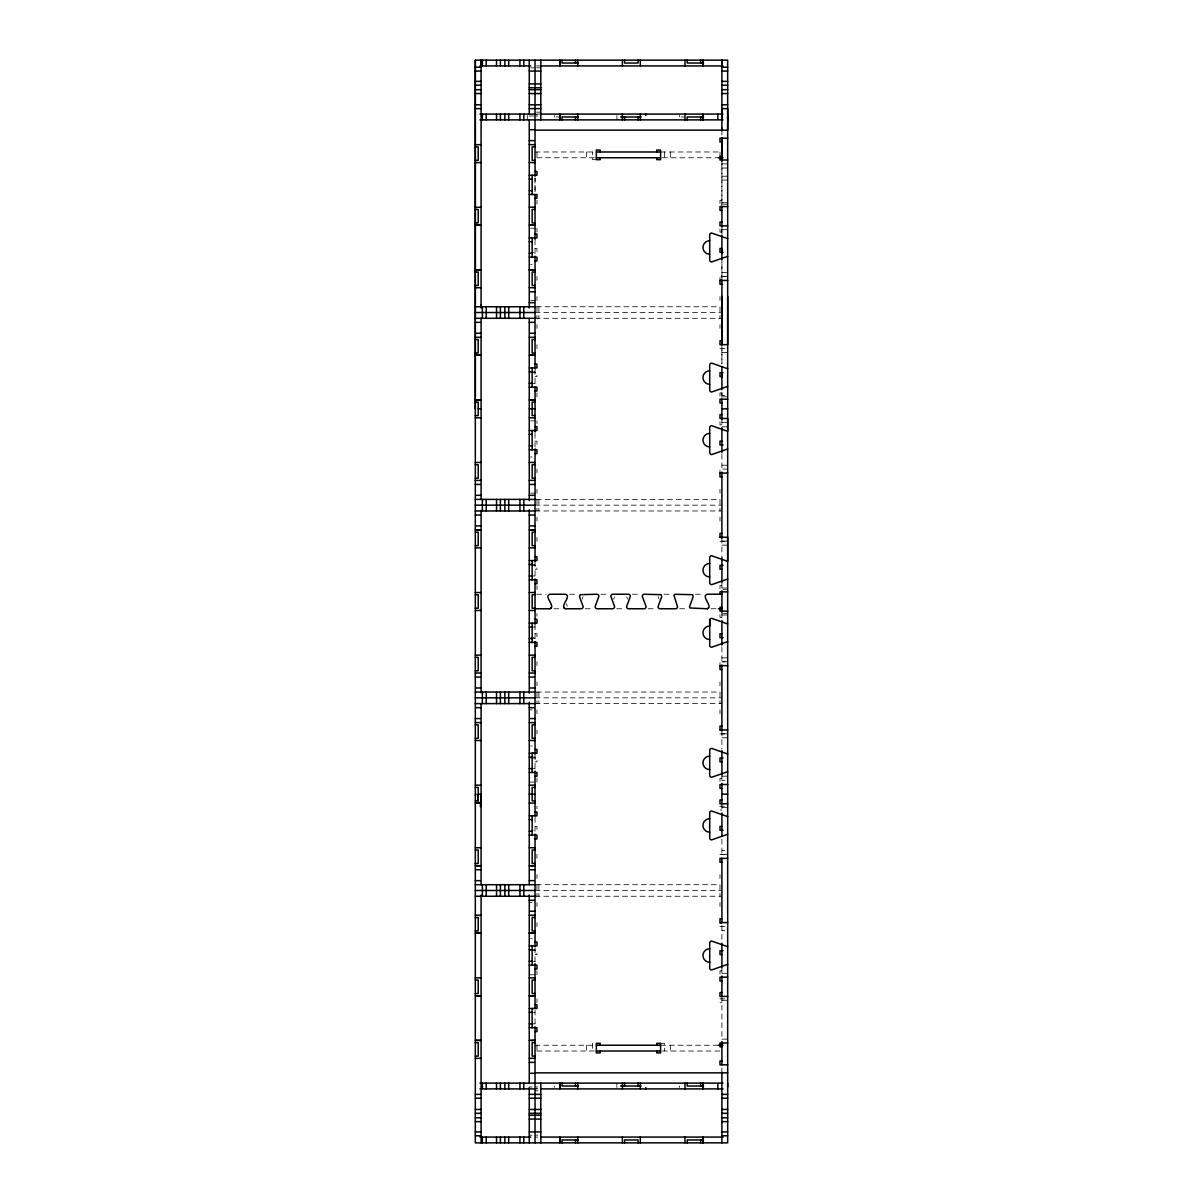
<?xml version="1.0" encoding="UTF-8"?>
<svg xmlns="http://www.w3.org/2000/svg" width="1203" height="1203" viewBox="0 0 1203 1203"><rect width="100%" height="100%" fill="white"/><g stroke="black" fill="none" stroke-linecap="round" stroke-linejoin="round"><path stroke-width="0.75" stroke-dasharray="5 3.75" d="M535.034 178.104L535.034 192.901L535.034 177.924M721.905 397.591L721.905 390.073M721.905 363.787L721.905 346.9M721.905 277.427L721.905 262.404M721.905 234.254L721.905 228.615M721.905 204.209L721.905 162.901M582.162 599.109L583.034 596.718M613.62 599.109L614.507 596.718M536.478 65.924L540.809 65.924M530.703 67.849L535.034 67.849M536.478 67.849L540.809 67.849M536.478 112.165L540.809 112.165M536.478 114.09L540.809 114.09M529.26 116.014L535.034 116.014M555.906 116.977L558.974 116.977M681.063 116.977L684.131 116.977M535.034 151.984L596.357 151.984M660.582 151.984L720.056 151.984M536.884 157.758L594.583 157.758M662.357 157.758L718.206 157.758M596.357 159.683L592.508 159.683L592.508 151.984M721.905 163.864L727.68 163.864M721.905 168.029L727.68 168.029M721.905 176.224L727.68 176.224M721.905 180.074L727.68 180.074M721.905 200.299L719.98 200.299L719.98 204.164L727.68 204.164M721.905 202.706L727.68 202.706M530.703 228.239L535.034 228.239M721.905 229.683L727.68 229.683M721.905 232.089L719.98 232.089L719.98 228.239M535.034 248.465L536.959 248.465L536.959 252.314L530.794 252.314M530.703 264.329L532.147 264.329M721.905 272.555L727.68 272.555M727.68 276.404L719.98 276.404L719.98 280.254M721.905 276.555L725.123 276.555M530.703 300.479L535.425 300.479M536.312 306.75L720.041 306.75M535.034 312.524L721.905 312.524M535.034 318.299L721.905 318.299M719.98 348.644L727.68 348.479M721.905 352.494L727.68 352.494M532.147 371.787L535.034 371.787M530.703 372.719L536.959 372.719L536.959 376.584L535.034 376.584M532.147 383.336L535.034 383.336M721.905 392.96L719.98 392.96L719.98 396.81L727.68 396.81M724.792 395.366L721.905 395.366L721.905 391.607M530.703 420.885L535.034 420.885M721.905 422.328L727.68 422.328M721.905 424.749L719.98 424.749L719.98 420.885M721.905 426.824L727.68 426.824M535.034 441.125L536.959 441.125L536.959 444.975L533.876 444.975M530.703 456.975L532.147 456.975M721.905 465.2L727.68 465.2M727.68 469.05L719.98 469.05L719.98 472.899M530.703 493.14L535.425 493.14M536.312 499.395L720.041 499.395M535.034 505.17L721.905 505.17M535.034 510.959L721.905 510.959M721.905 541.139L727.68 541.139M719.98 541.29L727.68 541.29M721.905 545.154L727.68 545.154M532.147 564.433L535.034 564.433M530.703 565.38L536.959 565.38L536.959 569.23L535.034 569.23M532.147 575.996L535.034 575.996M721.905 585.605L719.98 585.605L719.98 589.455L727.68 589.455M721.905 588.011L727.68 588.011M536.703 594.237L545.997 594.237M569.515 594.237L577.305 594.237M600.974 594.237L608.763 594.237M632.447 594.237L641.004 594.237M663.906 594.237L671.695 594.237M695.379 594.237L703.169 594.237M553.771 608.763L560.267 608.763M585.244 608.763L593.034 608.763M616.718 608.763L624.492 608.763M648.176 608.763L655.184 608.763M679.65 608.763L687.424 608.763M710.943 608.763L716.522 608.763M727.68 613.545L719.98 613.545L719.98 617.395L721.905 617.395M721.905 614.989L727.68 614.989M532.147 627.004L535.034 627.004M535.034 633.77L536.959 633.77L536.959 637.62L530.703 637.62M532.147 638.567L535.034 638.567M721.905 657.846L727.68 657.846M727.68 661.71L719.98 661.71L719.98 665.56M721.905 661.861L725.123 661.861M536.312 692.041L720.041 692.041M535.034 697.83L721.905 697.83M535.034 703.605L721.905 703.605M529.26 709.86L532.147 709.86M721.905 733.785L727.68 733.785M719.98 733.95L727.68 733.95M721.905 737.8L727.68 737.8M530.703 746.025L532.147 746.025M532.147 757.078L535.034 757.078M530.703 758.025L536.959 758.025L536.959 761.875L535.034 761.875M532.147 768.642L535.034 768.642M721.905 776.176L727.68 776.176M721.905 778.251L719.98 778.251L719.98 782.115M721.905 780.672L724.792 780.672M529.26 782.115L535.425 782.115M724.597 806.19L719.98 806.19L719.98 810.04L721.905 810.04M721.905 807.634L727.68 807.634M535.034 826.416L536.959 826.416L536.959 830.281L533.876 830.281M721.905 850.506L724.792 850.506M724.792 854.356L719.98 854.356L719.98 858.205M721.905 854.521L727.68 854.521M536.312 884.701L720.041 884.701M535.034 890.476L721.905 890.476M535.034 896.25L721.905 896.25M529.26 902.521L532.147 902.521M719.98 926.596L727.68 926.445M721.905 930.445L724.792 930.445M530.703 938.671L532.147 938.671M532.147 949.738L535.034 949.738M530.703 950.686L536.959 950.686L536.959 954.535L535.034 954.535M532.147 961.287L535.034 961.287M721.905 970.911L719.98 970.911L719.98 974.761M721.905 973.317L727.68 973.317M529.26 974.761L535.425 974.761M724.792 998.836L719.98 998.836L719.98 1002.7L721.905 1002.7M721.905 1000.294L727.68 1000.294M532.147 1012.309L535.034 1012.309M532.147 1023.873L535.034 1023.873M721.905 1039.136L727.68 1039.136M660.582 1043.317L664.432 1043.317L664.432 1051.016M535.034 1045.242L596.357 1045.242M660.582 1045.242L721.905 1045.242M536.884 1051.016L594.583 1051.016M662.357 1051.016L720.056 1051.016M529.26 1086.986L532.147 1086.986M535.034 1088.91L537.921 1088.91M535.034 1090.835L537.921 1090.835M529.26 1135.151L532.147 1135.151M535.034 1135.151L537.921 1135.151M535.034 1137.076L537.921 1137.076M658.176 596.718L659.049 599.109M626.703 596.718L627.59 599.109M566.418 603.891L567.305 606.282M721.905 131.608L721.905 135.007M721.905 160.014L721.905 206.57M721.905 226.796L721.905 235.307M721.905 257.998L721.905 280.419M721.905 345.592L721.905 363.486M721.905 418.479L721.905 427.967M721.905 453.952L721.905 473.065M721.905 538.252L721.905 557.891M721.905 582.884L721.905 591.861M721.905 612.101L721.905 621.485M721.905 646.868L721.905 665.71M721.905 730.898L721.905 749.048M721.905 775.048L721.905 782.867M721.905 803.784L721.905 812.927M721.905 839.213L721.905 856.1M721.905 925.573L721.905 941.438M721.905 967.693L721.905 974.385M721.905 996.43L721.905 1040.099M721.905 1067.993L721.905 1071.392M719.98 151.984L719.98 156.315M719.98 296.63L719.98 300.479M719.98 306.75L719.98 318.299M719.98 324.569L719.98 328.419M719.98 489.275L719.98 493.14M719.98 499.395L719.98 510.959M719.98 517.215L719.98 521.064M719.98 681.936L719.98 685.785M719.98 692.041L719.98 703.605M719.98 709.86L719.98 713.725M719.98 874.581L719.98 878.431M719.98 884.701L719.98 896.25M719.98 902.521L719.98 906.37M679.484 115.533L679.484 116.977M679.484 1086.023L679.484 1087.467M670.342 151.984L670.342 157.758M670.342 1045.242L670.342 1051.016M664.432 151.984L664.432 159.683M616.913 115.533L616.913 119.879M616.913 1083.121L616.913 1087.467M592.508 1043.317L592.508 1051.016M586.598 151.984L586.598 157.758M586.598 1045.242L586.598 1051.016M554.327 115.533L554.327 116.977M554.327 1086.023L554.327 1087.467M538.884 306.75L538.884 318.299M538.884 499.395L538.884 510.959M538.884 692.041L538.884 703.605M538.884 884.701L538.884 896.25M536.959 114.09L536.959 116.977M536.959 151.984L536.959 157.758M536.959 200.299L536.959 204.164M536.959 228.239L536.959 232.089M536.959 276.404L536.959 280.254M536.959 296.63L536.959 300.479M536.959 306.75L536.959 318.299M536.959 324.569L536.959 328.419M536.959 344.795L536.959 348.644M536.959 392.96L536.959 396.81M536.959 420.885L536.959 423.456M536.959 469.05L536.959 472.899M536.959 489.275L536.959 493.14M536.959 499.395L536.959 510.959M536.959 517.215L536.959 521.064M536.959 537.44L536.959 541.29M536.959 585.605L536.959 589.455M536.959 613.545L536.959 616.116M536.959 661.71L536.959 665.56M536.959 681.936L536.959 685.785M536.959 692.041L536.959 703.605M536.959 709.86L536.959 713.725M536.959 730.101L536.959 733.95M536.959 778.251L536.959 782.115M536.959 806.19L536.959 808.762M536.959 854.356L536.959 858.205M536.959 874.581L536.959 878.431M536.959 884.701L536.959 896.25M536.959 902.521L536.959 906.37M536.959 922.746L536.959 926.596M536.959 970.911L536.959 974.761M536.959 998.836L536.959 1002.7M536.959 1045.242L536.959 1051.016M536.959 1086.023L536.959 1088.91M535.034 239.878L535.034 254.901M535.034 369.426L535.034 385.682M535.034 433.275L535.034 448.493M535.034 561.861L535.034 578.327M535.034 624.673L535.034 641.139M535.034 754.507L535.034 769.725M535.034 817.318L535.034 833.574M535.034 948.099L535.034 963.122M535.034 1010.054L535.034 1025.076M527.335 115.533L527.335 119.879"/><path stroke-width="1.5" d="M475.32 795.378L476.042 794.115M475.32 321.351L475.32 1142.85L727.68 1142.85L727.68 60.15L475.32 60.15L475.32 408.99M475.32 800.897L478.208 800.897L478.208 794.145L478.208 787.409L475.32 787.409M481.095 307.893L481.095 304.81M721.905 376.93L721.905 373.171M721.905 344.629L721.905 296.464M721.905 253.021L721.905 249.262M721.905 160.014L721.905 138.18L721.905 140.104M721.905 130.992L721.905 108.631L727.68 108.631L727.68 130.15L535.034 130.15M727.68 1086.986L727.68 1083.121M727.68 296.464L727.68 344.629L719.98 344.629L719.98 340.78L721.905 340.78M709.74 619.921L709.71 626.041A6.737 6.737 0 0 0 702.958 632.793A6.737 6.737 0 0 0 709.71 639.53M535.034 608.763L549.726 608.763C556.508 606.538 543.109 596.462 549.891 594.237L565.455 594.237C572.237 596.462 558.839 606.538 565.621 608.763L581.199 608.763A1.925 1.925 0 0 0 583.034 606.282L579.5 596.718L580.102 594.688L596.929 594.237A1.925 1.925 0 0 1 598.763 596.718L595.244 606.282A1.925 1.925 0 0 0 597.079 608.763L612.658 608.763A1.925 1.925 0 0 0 614.507 606.282L610.974 596.718A1.925 1.925 0 0 1 612.823 594.237L628.387 594.237A1.925 1.925 0 0 1 630.237 596.718L626.703 606.282A1.925 1.925 0 0 0 628.552 608.763L644.131 608.763A1.925 1.925 0 0 0 645.966 606.282L642.432 596.718A1.925 1.925 0 0 1 644.282 594.237L661.109 594.688L661.71 596.718L658.176 606.282A1.925 1.925 0 0 0 660.011 608.763L675.59 608.763A1.925 1.925 0 0 0 677.515 606.718L673.981 595.395A1.925 1.925 0 0 1 675.304 594.297L692.567 594.688L693.169 596.718L689.56 606.718A1.925 1.925 0 0 0 689.936 607.981L707.063 608.763C713.83 606.538 700.447 596.462 707.214 594.237L721.905 594.237M708.597 607.981L707.499 608.703M551.275 607.981L550.162 608.703M578.417 63.037L562.072 63.037L562.042 60.15M703.575 63.037L687.229 63.037L687.199 60.15M479.937 65.924L530.749 65.924M540.749 65.924L723.063 65.924M475.32 67.218L481.095 67.218L481.095 60.15L481.095 307.607M727.68 67.218L721.905 67.218L721.905 60.15L721.905 119.879M475.32 71.067L481.095 71.067M529.26 71.067L540.809 71.067M721.905 71.067L727.68 71.067M475.32 81.368L481.095 81.368M721.905 81.368L727.68 81.368M529.26 83.909L540.809 83.909M475.32 85.218L481.095 85.218M721.905 85.218L727.68 85.218M529.26 87.759L540.809 87.759M475.32 89.684L481.095 89.684M529.26 89.684L540.809 89.684M721.905 89.684L727.68 89.684M475.32 93.548L481.095 93.548M529.26 93.548L540.809 93.548M721.905 93.548L727.68 93.548M475.32 104.781L481.095 104.781M529.26 104.781L540.809 104.781M721.905 104.781L727.68 104.781M475.32 108.631L481.095 108.631M529.26 108.631L540.809 108.631M479.937 114.09L535.034 114.09M540.643 114.09L723.063 114.09M578.417 116.977L562.042 116.977L562.042 119.879M620.628 116.977L640.988 116.977M703.575 116.977L687.199 116.977L687.199 119.879M479.937 119.879L723.063 119.879M530.222 129.713L535.034 129.713M727.68 138.18L719.98 138.18L719.98 142.029L721.905 142.029L721.905 156.149L719.98 156.149L719.98 160.014L727.68 160.014M529.26 140.616L534.072 140.616M475.32 144.676L481.095 144.676M529.26 144.601L535.034 144.676M475.32 146.871L478.208 146.871L478.208 160.36L475.32 160.36M535.034 146.871L532.147 146.871L532.147 160.36L535.034 160.36M596.357 151.984L660.582 151.984M596.357 157.758L660.582 157.758M718.206 157.758L723.063 157.758M475.32 162.646L481.095 162.555M529.26 162.555L535.034 162.646M535.034 171.412L536.959 171.412L536.959 175.262L529.26 175.277M529.26 179.127L532.147 179.127M529.26 190.691L532.147 190.691M529.26 194.54L536.959 194.525L536.959 198.375L535.034 198.375M727.68 206.57L719.98 206.57L719.98 210.42L721.905 210.42M475.32 207.262L481.095 207.262M529.26 207.172L535.034 207.262M475.32 209.457L478.208 209.457L478.208 222.946L475.32 222.946M535.034 209.457L532.147 209.457L532.147 222.946L535.034 222.946M721.905 221.984L719.98 221.984L719.98 225.833L727.68 225.833M481.095 225.141L475.32 225.141L479.651 225.217M529.26 225.141L535.034 225.141L530.703 225.217M535.034 234.014L536.959 234.014L536.959 237.878L529.26 237.848M529.26 241.713L532.147 241.713M721.905 248.465L719.98 248.465L719.98 252.314L723.063 252.314M529.26 253.262L532.147 253.262M529.26 257.126L536.959 257.141L536.959 260.991L535.034 260.991M476.764 269.758L481.095 269.758M529.26 269.758L533.591 269.758M475.32 269.833L481.095 269.833M529.26 269.833L535.034 269.833M475.32 272.028L478.208 272.028L478.208 285.517L475.32 285.517M535.034 272.028L532.147 272.028L532.147 285.517L535.034 285.517M719.98 280.254L721.905 280.254L721.905 344.795M727.68 280.419L719.98 280.419L719.98 284.269L721.905 284.269M475.32 287.803L481.095 287.712M529.26 287.712L535.034 287.712M530.222 291.788L535.034 291.788M529.26 302.675L534.072 302.675M475.32 306.75L535.034 306.75M475.32 312.524L535.034 312.524M475.32 318.299L535.034 318.299M475.32 322.359L480.132 322.359M529.26 322.359L534.072 322.359M476.283 333.261L481.095 333.261M530.222 333.261L535.034 333.261M475.32 337.321L481.095 337.321M529.26 337.321L535.034 337.321M475.32 339.532L478.208 339.532L478.208 353.005L475.32 353.005M535.034 339.532L532.147 339.532L532.147 353.005L535.034 353.005M481.095 355.216L475.32 355.216L479.651 355.291M535.034 355.216L529.26 355.216L533.591 355.291M535.034 364.058L536.959 364.058L536.959 367.907L529.26 367.923M529.26 371.787L532.147 371.787M723.063 372.719L719.98 372.719L719.98 376.584L721.905 376.584M529.26 383.336L532.147 383.336M529.26 387.186L536.959 387.171L536.959 391.035L535.034 391.035M727.68 399.216L719.98 399.216L719.98 403.065L721.905 403.065M476.764 399.832L481.095 399.832M530.703 399.832L535.034 399.832M475.32 399.907L481.095 399.907M529.26 399.907L535.034 399.907M475.32 402.103L478.208 402.103L478.208 415.591L475.32 415.591M535.034 402.103L532.147 402.103L532.147 415.591L535.034 415.591M478.208 408.855L481.095 408.855M529.26 408.855L535.034 408.855M721.905 408.855L727.68 408.855M721.905 414.629L719.98 414.629L719.98 418.479L727.68 418.479L727.68 431.2A1.925 1.925 0 0 1 727.138 431.11L711.635 425.697A1.925 1.925 0 0 0 709.71 427.621L709.71 452.659A1.925 1.925 0 0 0 711.635 454.584L727.138 449.155A1.925 1.925 0 0 1 727.68 449.08M475.32 417.787L481.095 417.787M529.26 417.787L535.034 417.877M535.034 426.674L536.959 426.674L536.959 430.524L529.26 430.509M529.26 434.358L532.147 434.358M721.905 441.125L719.98 441.125L719.98 444.975L723.063 444.975M529.26 445.922L532.147 445.922M529.26 449.772L536.959 449.787L536.959 453.636L535.034 453.636M475.32 462.493L481.095 462.403M529.26 462.403L535.034 462.493M475.32 464.689L478.208 464.689L478.208 478.177L475.32 478.177M535.034 464.689L532.147 464.689L532.147 478.177L535.034 478.177M719.98 472.899L721.905 472.899L721.905 538.252M727.68 473.065L719.98 473.065L719.98 476.914L721.905 476.914M475.32 480.448L481.095 480.373M529.26 480.373L535.034 480.373M475.32 484.433L480.132 484.433M530.222 484.433L535.034 484.433M476.283 495.335L481.095 495.335M529.26 495.335L534.072 495.335M475.32 499.395L535.034 499.395M475.32 505.17L535.034 505.17M475.32 510.959L535.034 510.959M475.32 515.019L480.132 515.019M529.26 515.019L534.072 515.019M476.283 525.922L481.095 525.922M530.222 525.922L535.034 525.922M476.764 529.891L481.095 529.891M530.703 529.891L535.034 529.891M475.32 529.982L481.095 529.982M529.26 529.982L535.034 529.982M475.32 532.177L478.208 532.177L478.208 545.666L475.32 545.666M535.034 532.177L532.147 532.177L532.147 545.666L535.034 545.666M721.905 533.425L719.98 533.425L719.98 537.29L727.68 537.29L727.68 561.275A1.925 1.925 0 0 1 727.138 561.184L711.635 555.756A1.925 1.925 0 0 0 709.71 557.681L709.71 582.733A1.925 1.925 0 0 0 711.635 584.658L727.138 579.229A1.925 1.925 0 0 1 727.68 579.154M719.98 537.44L721.905 537.44M475.32 547.936L481.095 547.861M529.26 547.861L535.034 547.861M535.034 556.703L536.959 556.703L536.959 560.568L529.26 560.583M529.26 564.433L532.147 564.433M723.063 565.38L719.98 565.38L719.98 569.23L721.905 569.23M529.26 575.996L532.147 575.996M529.26 579.846L536.959 579.831L536.959 583.681L535.034 583.681M727.68 591.861L719.98 591.861L719.98 594.237M475.32 592.553L481.095 592.553M529.26 592.553L535.034 592.477M475.32 594.763L478.208 594.763L478.208 608.237L475.32 608.237M535.034 594.763L532.147 594.763L532.147 608.237L535.034 608.237M721.905 607.274L719.98 607.274L719.98 611.139L727.68 611.139M718.386 608.763L722.101 608.763M475.32 610.522L481.095 610.447M529.26 610.522L535.034 610.447M535.034 619.319L536.959 619.319L536.959 623.169L529.26 623.154M529.26 627.004L532.147 627.004M721.905 633.77L719.98 633.77L719.98 637.62L723.063 637.62M529.26 638.567L532.147 638.567M529.26 642.417L536.959 642.432L536.959 646.297L535.034 646.297M475.32 655.139L481.095 655.139M529.26 655.139L535.034 655.139M475.32 657.334L478.208 657.334L478.208 670.823L475.32 670.823M535.034 657.334L532.147 657.334L532.147 670.823L535.034 670.823M719.98 665.56L727.68 665.71M721.905 669.575L719.98 669.575L719.98 665.71M475.32 673.018L481.095 673.018M529.26 673.018L535.034 673.018M475.32 677.078L480.132 677.078M529.26 677.078L534.072 677.078M476.283 687.981L481.095 687.981M530.222 687.981L535.034 687.981M475.32 692.041L535.034 692.041M475.32 697.83L535.034 697.83M475.32 703.605L535.034 703.605M476.283 707.665L481.095 707.665M529.26 707.665L534.072 707.665M475.32 718.567L480.132 718.567M530.222 718.567L535.034 718.567M475.32 722.552L481.095 722.627M529.26 722.627L535.034 722.627M475.32 724.823L478.208 724.823L478.208 738.311L475.32 738.311M535.034 724.823L532.147 724.823L532.147 738.311L535.034 738.311M721.905 726.086L719.98 726.086L719.98 729.935M719.98 730.101L727.68 729.935M475.32 740.507L481.095 740.507M529.26 740.507L535.034 740.507M535.034 749.364L536.959 749.364L536.959 753.213L532.147 753.213L532.147 772.476M529.26 753.228L535.034 753.228M529.26 757.078L532.147 757.078M723.063 758.025L719.98 758.025L719.98 761.875L721.905 761.875M529.26 768.642L532.147 768.642M529.26 772.491L536.959 772.476L536.959 776.326L535.034 776.326M727.68 784.521L719.98 784.521L719.98 788.371L721.905 788.371M475.32 785.123L481.095 785.213M529.26 785.213L535.034 785.123M535.034 787.409L532.147 787.409L532.147 800.897L535.034 800.897M478.208 794.145L481.095 794.145L480.373 806.672M529.26 794.145L535.034 794.145M721.905 794.145L727.68 794.145M721.905 799.935L719.98 799.935L719.98 803.784L727.68 803.784M475.32 803.093L481.095 803.093M476.764 803.168L481.095 803.168M529.26 803.093L535.034 803.093M535.034 811.965L536.959 811.965L536.959 815.829L529.26 815.814M529.26 819.664L532.147 819.664M721.905 826.416L719.98 826.416L719.98 830.281L723.063 830.281M529.26 831.228L532.147 831.228M529.26 835.077L536.959 835.093L536.959 838.942L535.034 838.942M475.32 847.709L481.095 847.784M529.26 847.709L535.034 847.784M475.32 849.995L478.208 849.995L478.208 863.468L475.32 863.468M535.034 849.995L532.147 849.995L532.147 863.468L535.034 863.468M727.68 858.371L719.98 858.371L719.98 862.22L721.905 862.22M475.32 865.679L481.095 865.679M529.26 865.679L535.034 865.679M476.764 865.754L481.095 865.754M530.703 865.754L535.034 865.754M476.283 869.739L481.095 869.739M530.222 869.739L535.034 869.739M475.32 880.641L480.132 880.641M529.26 880.641L534.072 880.641M475.32 884.701L535.034 884.701M475.32 890.476L535.034 890.476M475.32 896.25L535.034 896.25M529.26 900.325L534.072 900.325M530.222 911.212L535.034 911.212M475.32 915.197L481.095 915.288M529.26 915.288L535.034 915.288M475.32 917.483L478.208 917.483L478.208 930.972L475.32 930.972M535.034 917.483L532.147 917.483L532.147 930.972L535.034 930.972M721.905 918.731L719.98 918.731L719.98 922.581L727.68 922.581M719.98 922.746L721.905 922.746L721.905 858.205M475.32 933.167L481.095 933.167M529.26 933.167L535.034 933.167M476.764 933.242L481.095 933.242M529.26 933.242L533.591 933.242M535.034 942.009L536.959 942.009L536.959 945.859L529.26 945.874M529.26 949.738L532.147 949.738M723.063 950.686L719.98 950.686L719.98 954.535L721.905 954.535M529.26 961.287L532.147 961.287M529.26 965.152L536.959 965.122L536.959 968.986L535.034 968.986M727.68 977.167L719.98 977.167L719.98 981.016L721.905 981.016M475.32 977.783L481.095 977.859M529.26 977.859L535.034 977.859M475.32 980.054L478.208 980.054L478.208 993.543L475.32 993.543M535.034 980.054L532.147 980.054L532.147 993.543L535.034 993.543M721.905 992.58L719.98 992.58L719.98 996.43L727.68 996.43M475.32 995.738L481.095 995.738M529.26 995.738L535.034 995.738M476.764 995.828L481.095 995.828M529.26 995.828L533.591 995.828M535.034 1004.625L536.959 1004.625L536.959 1008.475L529.26 1008.46M529.26 1012.309L532.147 1012.309M529.26 1023.873L532.147 1023.873M529.26 1027.723L536.959 1027.738L536.959 1031.588L535.034 1031.588M479.651 1040.354L475.32 1040.354L481.095 1040.445M530.703 1040.354L535.034 1040.354L529.26 1040.445M475.32 1042.64L478.208 1042.64L478.208 1056.129L475.32 1056.129M535.034 1042.64L532.147 1042.64L532.147 1056.129L535.034 1056.129M727.68 1042.986L719.98 1042.986L719.98 1046.851L721.905 1046.851M596.357 1045.242L660.582 1045.242M718.206 1045.242L723.063 1045.242M596.357 1051.016L660.582 1051.016M475.32 1058.324L481.095 1058.324M529.26 1058.324L535.034 1058.324M721.905 1060.971L719.98 1060.971L719.98 1064.82L727.68 1064.82M529.26 1062.384L534.072 1062.384M535.034 1072.85L727.68 1072.85M530.222 1073.287L535.034 1073.287M479.937 1083.121L723.063 1083.121M578.417 1086.023L562.042 1086.023L562.042 1083.121M620.628 1086.023L640.988 1086.023M703.575 1086.023L687.199 1086.023L687.199 1083.121M479.937 1088.91L535.034 1088.91M540.643 1088.91L723.063 1088.91M475.32 1094.369L481.095 1094.369M529.26 1094.369L540.809 1094.369M721.905 1094.369L727.68 1094.369M475.32 1098.219L481.095 1098.219M529.26 1098.219L540.809 1098.219M721.905 1098.219L727.68 1098.219M475.32 1109.452L481.095 1109.452M529.26 1109.452L540.809 1109.452M721.905 1109.452L727.68 1109.452M475.32 1113.316L481.095 1113.316M529.26 1113.316L540.809 1113.316M721.905 1113.316L727.68 1113.316M529.26 1115.241L540.809 1115.241M475.32 1117.782L481.095 1117.782M721.905 1117.782L727.68 1117.782M529.26 1119.091L540.809 1119.091M475.32 1121.632L481.095 1121.632M721.905 1121.632L727.68 1121.632M475.32 1131.933L481.095 1131.933M529.26 1131.933L540.809 1131.933M721.905 1131.933L727.68 1131.933M475.32 1135.782L481.095 1135.782M721.905 1135.782L727.68 1135.782M479.937 1137.076L530.749 1137.076M540.749 1137.076L723.063 1137.076M578.417 1139.963L562.072 1139.963L562.042 1142.85M703.575 1139.963L687.229 1139.963L687.199 1142.85M565.184 608.703L564.072 607.981M727.68 116.014L727.68 119.879M721.905 128.225L721.905 130.15M721.905 157.758L721.905 161.458M721.905 206.57L721.905 226.961M721.905 235.307L721.905 259.818M721.905 367.231L721.905 389.742M721.905 399.216L721.905 419.697M721.905 427.967L721.905 452.463M721.905 557.891L721.905 582.387M721.905 590.748L721.905 612.252M721.905 620.613L721.905 645.109M721.905 665.56L721.905 730.898M721.905 750.537L721.905 775.048M721.905 783.303L721.905 803.784M721.905 813.258L721.905 835.769M721.905 943.182L721.905 967.693M721.905 976.039L721.905 996.43M721.905 1041.542L721.905 1064.82M721.905 1072.008L721.905 1142.85M717.845 114.09L717.845 118.902M717.845 1084.098L717.845 1088.91M702.958 60.15L702.958 64.481M702.958 115.533L702.958 119.879M702.958 1083.121L702.958 1087.467M702.958 1138.519L702.958 1142.85M702.883 60.15L702.883 65.924M702.883 114.09L702.883 119.879M702.883 1083.121L702.883 1088.91M702.883 1137.076L702.883 1142.85M700.687 60.15L700.687 63.037M700.687 116.977L700.687 119.879M700.687 1083.121L700.687 1086.023M700.687 1139.963L700.687 1142.85M685.003 60.15L685.003 65.924M685.003 114.09L685.003 119.879M685.003 1083.121L685.003 1088.91M684.913 1137.076L685.003 1142.85M656.733 151.984L656.733 150.059L660.582 150.059L660.582 159.683L656.733 159.683L656.733 157.758M656.733 1045.242L656.733 1043.317L660.582 1043.317L660.582 1052.941L656.733 1052.941L656.733 1051.016M645.816 114.09L645.816 115.533M645.816 1087.467L645.816 1088.91M640.297 60.15L640.297 65.924M640.297 114.09L640.387 119.879M640.387 1083.121L640.297 1088.91M640.297 1137.076L640.297 1142.85M638.101 60.15L638.101 63.037L624.613 63.037L624.613 60.15M638.101 116.977L638.101 119.879M638.101 1083.121L638.101 1086.023M638.101 1142.85L638.101 1139.963L624.613 1139.963L624.613 1142.85M624.613 116.977L624.613 119.879M624.613 1083.121L624.613 1086.023M622.417 60.15L622.417 65.924M622.342 114.09L622.417 119.879M622.417 1083.121L622.417 1088.91M622.342 1137.076L622.417 1142.85M600.222 151.984L600.222 150.059L596.357 150.059L596.357 159.683L600.222 159.683L600.222 157.758M600.222 1045.242L600.222 1043.317L596.357 1043.317L596.357 1052.941L600.222 1052.941L600.222 1051.016M577.801 60.15L577.726 65.924M577.726 114.09L577.726 119.879M577.801 1083.121L577.726 1088.91M577.726 1137.076L577.801 1142.85M575.53 60.15L575.53 63.037M575.53 116.977L575.53 119.879M575.53 1083.121L575.53 1086.023M575.53 1139.963L575.53 1142.85M559.846 60.15L559.846 65.924L559.756 61.594M559.846 119.879L559.846 114.09L559.756 118.42M559.846 1083.121L559.846 1088.91L559.756 1084.58M559.846 1142.85L559.846 1137.076L559.756 1141.406M540.809 60.15L540.809 119.879M540.809 1083.121L540.809 1142.85M535.034 60.15L535.034 176.255M535.034 194.54L535.034 239.367M535.034 256.179L535.034 368.87M535.034 387.186L535.034 432.027M535.034 448.824L535.034 561.53M535.034 578.869L535.034 624.207M535.034 641.47L535.034 754.176M535.034 770.973L535.034 815.814M535.034 834.13L535.034 946.821M535.034 963.633L535.034 1008.46M535.034 1026.745L535.034 1142.85M532.147 175.262L532.147 194.525M532.147 237.878L532.147 257.141M532.147 367.907L532.147 387.171M532.147 430.524L532.147 449.787M532.147 560.568L532.147 579.831M532.147 623.169L532.147 642.432M532.147 815.829L532.147 835.093M532.147 945.859L532.147 965.122M532.147 1008.475L532.147 1027.738M529.26 60.15L529.26 114.09M529.26 119.729L529.26 307.968M529.26 318.299L529.26 500.628M529.26 509.801L529.26 693.199M529.26 702.372L529.26 884.701M529.26 895.032L529.26 1083.271M529.26 1087.617L529.26 1142.85M523.801 60.15L523.801 65.924M523.801 114.09L523.801 119.879M523.801 306.75L523.801 318.299M523.801 499.395L523.801 510.959M523.801 692.041L523.801 703.605M523.801 884.701L523.801 896.25M523.801 1083.121L523.801 1088.91M523.801 1137.076L523.801 1142.85M519.952 60.15L519.922 65.924M519.937 114.09L519.937 119.879M519.937 306.75L519.937 318.299M519.937 499.395L519.937 510.959M519.937 692.041L519.937 703.605M519.937 884.701L519.937 896.25M519.937 1083.121L519.937 1088.91M519.937 1137.076L519.952 1142.85M508.689 60.15L508.704 65.924M508.704 114.09L508.704 119.879M508.704 306.75L508.704 318.299M508.704 499.395L508.704 510.959M508.704 692.041L508.704 703.605M508.704 884.701L508.704 896.25M508.704 1083.121L508.704 1088.91M508.719 1137.076L508.689 1142.85M504.854 60.15L504.854 65.924M504.854 114.09L504.854 119.879M504.854 306.75L504.854 318.299M504.854 499.395L504.854 510.959M504.854 692.041L504.854 703.605M504.854 884.701L504.854 896.25M504.854 1083.121L504.854 1088.91M504.854 1137.076L504.854 1142.85M500.388 60.15L500.388 65.924M500.388 114.09L500.388 119.879M500.388 306.75L500.388 318.299M500.388 499.395L500.388 510.959M500.388 692.041L500.388 703.605M500.388 884.701L500.388 896.25M500.388 1083.121L500.388 1088.91M500.388 1137.076L500.388 1142.85M496.538 60.15L496.523 65.924M496.538 114.09L496.538 119.879M496.538 306.75L496.538 318.299M496.538 499.395L496.538 510.959M496.538 692.041L496.538 703.605M496.538 884.701L496.538 896.25M496.538 1083.121L496.538 1088.91M496.523 1137.076L496.538 1142.85M486.238 60.15L486.223 65.924M486.223 114.09L486.223 119.879M486.238 306.75L486.238 318.299M486.238 499.395L486.238 510.959M486.238 692.041L486.238 703.605M486.238 884.701L486.238 896.25M486.223 1083.121L486.223 1088.91M486.238 1137.076L486.223 1142.85M482.373 60.15L482.388 65.924M482.373 114.09L482.373 119.879M482.373 306.75L482.373 318.299M482.373 499.395L482.373 510.959M482.373 692.041L482.373 703.605M482.373 884.701L482.373 896.25M482.373 1083.121L482.373 1088.91M482.388 1137.076L482.373 1142.85M481.095 318.299L481.095 499.395M481.095 510.343L481.095 692.657M481.095 703.605L481.095 884.701M481.095 895.107L481.095 1142.85M478.208 795.378L478.208 800.897M475.32 60.15L475.32 320.224M709.71 576.959A6.737 6.737 0 0 1 702.958 570.207A6.737 6.737 0 0 1 709.71 563.47M727.68 368.614A1.925 1.925 0 0 1 727.138 368.539L711.635 363.111A1.925 1.925 0 0 0 709.71 365.035L709.71 390.088A1.925 1.925 0 0 0 711.635 392.013L727.138 386.584A1.925 1.925 0 0 1 727.68 386.494M709.71 384.298A6.737 6.737 0 0 1 702.958 377.562A6.737 6.737 0 0 1 709.71 370.81M709.71 446.884A6.737 6.737 0 0 1 702.958 440.133A6.737 6.737 0 0 1 709.71 433.396M727.68 256.434A1.925 1.925 0 0 0 727.138 256.51L711.635 261.938A1.925 1.925 0 0 1 709.71 260.013L709.71 234.961A1.925 1.925 0 0 1 711.635 233.036L727.138 238.465A1.94 1.94 0 0 0 727.68 238.54M709.71 254.224A6.737 6.737 0 0 1 702.958 247.487A6.737 6.737 0 0 1 709.71 240.75M727.68 641.74A1.94 1.94 0 0 0 727.138 641.816L711.635 647.244A1.925 1.925 0 0 1 709.71 645.319L709.71 620.267A1.925 1.925 0 0 1 711.635 618.342L727.138 623.771A1.925 1.925 0 0 0 727.68 623.846M727.68 834.386A1.94 1.94 0 0 0 727.138 834.461L711.635 839.889A1.925 1.925 0 0 1 709.71 837.965L709.71 812.912A1.925 1.925 0 0 1 711.635 810.987L727.138 816.416A1.925 1.925 0 0 0 727.68 816.506M709.71 832.19A6.737 6.737 0 0 1 702.958 825.438A6.737 6.737 0 0 1 709.71 818.702M727.68 771.8A1.94 1.94 0 0 0 727.138 771.89L711.635 777.303A1.925 1.925 0 0 1 709.71 775.379L709.71 750.341A1.925 1.925 0 0 1 711.635 748.416L727.138 753.845A1.925 1.925 0 0 0 727.68 753.92M709.71 769.604A6.737 6.737 0 0 1 702.958 762.867A6.737 6.737 0 0 1 709.71 756.116M727.68 946.566A1.925 1.925 0 0 1 727.138 946.49L711.635 941.062A1.925 1.925 0 0 0 709.71 942.987L709.71 968.039A1.925 1.925 0 0 0 711.635 969.964L727.138 964.535A1.94 1.94 0 0 1 727.68 964.46M709.71 962.25A6.737 6.737 0 0 1 702.958 955.513A6.737 6.737 0 0 1 709.71 948.776"/></g></svg>
